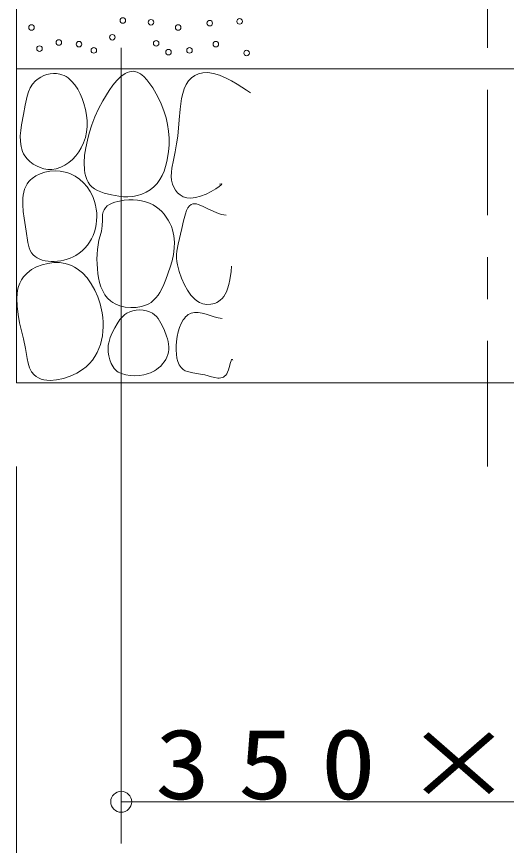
# Model space of a CAD drawing. Units: millimetres on the paper. Extents: x 6 to 426, y -599 to 292.
# Drawn here: x 313.42 to 325.12, y -517.85 to -498.07 of the extents above; entities that cross this region are included whole.
import ezdxf

# ---------------------------------------------------------------- set-up
doc = ezdxf.new("R2010")
doc.units = ezdxf.units.MM
doc.linetypes.add('USER2', pattern=[6, 3, -1, 1, -1])
for name, color, linetype, lineweight in [('0_2', 7, 'Continuous', 13), ('2D_DIMENSION', 7, 'Continuous', 13), ('FOOTING_C', 7, 'USER2', 13), ('HAT', 7, 'Continuous', 13)]:
    doc.layers.add(name, color=color, linetype=linetype, lineweight=lineweight)
doc.styles.add('ＭＳ ゴシック', font='')
doc.styles.get('ＭＳ ゴシック').set_extended_font_data('MS Gothic')

msp = doc.modelspace()

# ---------------------------------------------------------------- linework, layer by layer
at = {"layer": '0_2'}
for p, q in [((313.415, -496.811), (313.415, -506.811)), ((313.415, -499.311), (335.915, -499.311)), ((313.415, -506.811), (335.915, -506.811)), ((315.915, -516.811), (316.415, -516.811))]:
    msp.add_line(p, q, dxfattribs=at)
msp.add_circle((315.915, -516.811), 0.25, dxfattribs=at)
at = {"layer": '2D_DIMENSION'}
for p, q in [((315.915, -498.811), (315.915, -517.811)), ((313.415, -508.811), (313.415, -527.811)), ((316.415, -516.811), (332.915, -516.811))]:
    msp.add_line(p, q, dxfattribs=at)
at = {"layer": 'FOOTING_C'}
msp.add_line((324.665, -451.811), (324.665, -509.311), dxfattribs=at)
at = {"layer": 'HAT'}
for p, q in [((314.141, -499.451), (314.218, -499.434)), ((314.218, -499.434), (314.296, -499.425)), ((314.296, -499.425), (314.372, -499.426)), ((314.372, -499.426), (314.446, -499.437)), ((315.909, -499.5), (316.009, -499.428)), ((316.009, -499.428), (316.059, -499.402)), ((316.059, -499.402), (316.11, -499.384)), ((316.11, -499.384), (316.16, -499.374)), ((316.16, -499.374), (316.211, -499.373)), ((316.211, -499.373), (316.293, -499.393)), ((316.293, -499.393), (316.373, -499.436)), ((316.373, -499.436), (316.452, -499.499)), ((317.764, -499.429), (317.672, -499.469)), ((317.869, -499.406), (317.764, -499.429)), ((317.987, -499.404), (317.869, -499.406)), ((318.119, -499.423), (317.987, -499.404)), ((318.265, -499.466), (318.119, -499.423)), ((313.798, -499.676), (313.869, -499.598)), ((313.869, -499.598), (313.928, -499.55)), ((313.928, -499.55), (313.994, -499.51)), ((313.994, -499.51), (314.066, -499.476)), ((314.066, -499.476), (314.141, -499.451)), ((314.446, -499.437), (314.5, -499.453)), ((314.5, -499.453), (314.551, -499.473)), ((314.551, -499.473), (314.6, -499.5)), ((314.6, -499.5), (314.646, -499.53)), ((314.646, -499.53), (314.731, -499.605)), ((314.731, -499.605), (314.808, -499.695)), ((315.718, -499.706), (315.811, -499.595)), ((315.811, -499.595), (315.909, -499.5)), ((316.452, -499.499), (316.527, -499.578)), ((316.527, -499.578), (316.599, -499.669)), ((317.526, -499.598), (317.468, -499.688)), ((317.593, -499.526), (317.526, -499.598)), ((317.672, -499.469), (317.593, -499.526)), ((318.425, -499.534), (318.265, -499.466)), ((318.553, -499.601), (318.425, -499.534)), ((318.682, -499.676), (318.553, -499.601)), ((313.699, -499.863), (313.743, -499.765)), ((313.743, -499.765), (313.798, -499.676)), ((314.808, -499.695), (314.875, -499.797)), ((314.875, -499.797), (314.933, -499.908)), ((315.473, -500.079), (315.629, -499.827)), ((315.629, -499.827), (315.718, -499.706)), ((316.599, -499.669), (316.667, -499.77)), ((316.667, -499.77), (316.788, -499.983)), ((317.422, -499.79), (317.387, -499.902)), ((317.468, -499.688), (317.422, -499.79)), ((318.907, -499.822), (318.682, -499.676)), ((319.002, -499.886), (318.907, -499.822)), ((313.618, -500.184), (313.666, -499.966)), ((313.666, -499.966), (313.699, -499.863)), ((314.933, -499.908), (314.983, -500.024)), ((314.983, -500.024), (315.024, -500.143)), ((316.788, -499.983), (316.869, -500.152)), ((317.359, -500.021), (317.324, -500.273)), ((317.387, -499.902), (317.359, -500.021)), ((313.58, -500.4), (313.618, -500.184)), ((315.024, -500.143), (315.061, -500.282)), ((315.37, -500.272), (315.473, -500.079)), ((316.869, -500.152), (316.935, -500.317)), ((313.534, -500.654), (313.58, -500.4)), ((315.061, -500.282), (315.087, -500.42)), ((315.087, -500.42), (315.101, -500.556)), ((315.285, -500.458), (315.37, -500.272)), ((316.935, -500.317), (316.986, -500.48)), ((317.324, -500.273), (317.302, -500.528)), ((315.101, -500.556), (315.101, -500.691)), ((315.215, -500.647), (315.285, -500.458)), ((316.986, -500.48), (317.024, -500.642)), ((317.302, -500.528), (317.266, -500.918)), ((313.505, -500.916), (313.516, -500.785)), ((313.516, -500.785), (313.534, -500.654)), ((315.101, -500.691), (315.088, -500.823)), ((315.152, -500.849), (315.215, -500.647)), ((317.024, -500.642), (317.048, -500.803)), ((317.048, -500.803), (317.06, -500.966)), ((313.507, -501.045), (313.505, -500.916)), ((315.06, -500.953), (315.018, -501.079)), ((315.088, -500.823), (315.06, -500.953)), ((315.069, -501.197), (315.108, -501.018)), ((315.108, -501.018), (315.152, -500.849)), ((317.06, -500.966), (317.059, -501.13)), ((317.266, -500.918), (317.24, -501.107)), ((313.523, -501.169), (313.507, -501.045)), ((313.537, -501.228), (313.523, -501.169)), ((314.96, -501.201), (314.9, -501.299)), ((315.018, -501.079), (314.96, -501.201)), ((315.041, -501.378), (315.069, -501.197)), ((317.059, -501.13), (317.045, -501.298)), ((317.24, -501.107), (317.205, -501.298)), ((313.557, -501.286), (313.537, -501.228)), ((313.582, -501.341), (313.557, -501.286)), ((313.612, -501.394), (313.582, -501.341)), ((313.667, -501.465), (313.612, -501.394)), ((314.83, -501.391), (314.751, -501.476)), ((314.9, -501.299), (314.83, -501.391)), ((315.029, -501.556), (315.041, -501.378)), ((317.045, -501.298), (317.007, -501.528)), ((317.205, -501.298), (317.162, -501.492)), ((313.733, -501.529), (313.667, -501.465)), ((313.808, -501.586), (313.733, -501.529)), ((313.89, -501.633), (313.808, -501.586)), ((314.664, -501.552), (314.57, -501.615)), ((314.751, -501.476), (314.664, -501.552)), ((315.036, -501.727), (315.029, -501.556)), ((317.007, -501.528), (316.977, -501.642)), ((317.162, -501.492), (317.124, -501.687)), ((313.978, -501.671), (313.89, -501.633)), ((314.069, -501.698), (313.978, -501.671)), ((313.98, -501.818), (314.093, -501.783)), ((314.161, -501.713), (314.069, -501.698)), ((314.093, -501.783), (314.213, -501.76)), ((314.254, -501.715), (314.161, -501.713)), ((314.213, -501.76), (314.335, -501.752)), ((314.364, -501.699), (314.254, -501.715)), ((314.335, -501.752), (314.456, -501.758)), ((314.469, -501.665), (314.364, -501.699)), ((314.456, -501.758), (314.575, -501.779)), ((314.57, -501.615), (314.469, -501.665)), ((314.575, -501.779), (314.638, -501.797)), ((314.638, -501.797), (314.7, -501.819)), ((315.048, -501.807), (315.036, -501.727)), ((315.066, -501.883), (315.048, -501.807)), ((316.94, -501.753), (316.894, -501.859)), ((316.977, -501.642), (316.94, -501.753)), ((317.113, -501.784), (317.111, -501.88)), ((317.124, -501.687), (317.113, -501.784)), ((313.668, -502.059), (313.708, -502.003)), ((313.708, -502.003), (313.744, -501.965)), ((313.744, -501.965), (313.785, -501.929)), ((313.785, -501.929), (313.876, -501.867)), ((313.876, -501.867), (313.98, -501.818)), ((314.7, -501.819), (314.816, -501.877)), ((314.816, -501.877), (314.922, -501.949)), ((314.922, -501.949), (315.018, -502.036)), ((315.092, -501.954), (315.066, -501.883)), ((315.125, -502.02), (315.092, -501.954)), ((316.837, -501.958), (316.771, -502.05)), ((316.894, -501.859), (316.837, -501.958)), ((317.111, -501.88), (317.12, -501.975)), ((317.12, -501.975), (317.141, -502.067)), ((313.588, -502.254), (313.608, -502.185)), ((313.608, -502.185), (313.634, -502.12)), ((313.634, -502.12), (313.668, -502.059)), ((315.018, -502.036), (315.102, -502.134)), ((315.102, -502.134), (315.175, -502.243)), ((315.166, -502.079), (315.125, -502.02)), ((315.216, -502.132), (315.166, -502.079)), ((315.279, -502.179), (315.216, -502.132)), ((315.35, -502.219), (315.279, -502.179)), ((316.606, -502.199), (316.511, -502.256)), ((316.692, -502.132), (316.606, -502.199)), ((316.771, -502.05), (316.692, -502.132)), ((317.141, -502.067), (317.17, -502.141)), ((317.17, -502.141), (317.21, -502.21)), ((318.065, -502.241), (318.174, -502.178)), ((318.174, -502.178), (318.258, -502.122)), ((318.258, -502.122), (318.307, -502.079)), ((318.312, -502.059), (318.264, -502.067)), ((318.307, -502.079), (318.316, -502.066)), ((318.316, -502.066), (318.312, -502.059)), ((313.562, -502.557), (313.565, -502.401)), ((313.565, -502.401), (313.574, -502.326)), ((313.574, -502.326), (313.588, -502.254)), ((315.175, -502.243), (315.235, -502.36)), ((315.235, -502.36), (315.28, -502.484)), ((315.428, -502.252), (315.35, -502.219)), ((315.511, -502.28), (315.428, -502.252)), ((315.685, -502.323), (315.511, -502.28)), ((315.858, -502.356), (315.685, -502.323)), ((315.966, -502.37), (315.858, -502.356)), ((316.077, -502.371), (315.966, -502.37)), ((316.19, -502.36), (316.077, -502.371)), ((316.301, -502.337), (316.19, -502.36)), ((316.408, -502.302), (316.301, -502.337)), ((316.511, -502.256), (316.408, -502.302)), ((317.21, -502.21), (317.261, -502.273)), ((317.261, -502.273), (317.323, -502.325)), ((317.323, -502.325), (317.396, -502.366)), ((317.396, -502.366), (317.481, -502.392)), ((317.481, -502.392), (317.578, -502.4)), ((317.578, -502.4), (317.687, -502.388)), ((317.687, -502.388), (317.812, -502.353)), ((317.812, -502.353), (317.942, -502.302)), ((317.942, -502.302), (318.065, -502.241)), ((313.572, -502.718), (313.562, -502.557)), ((315.28, -502.484), (315.304, -502.572)), ((315.304, -502.572), (315.32, -502.662)), ((315.539, -502.628), (315.583, -502.586)), ((315.583, -502.586), (315.637, -502.55)), ((315.637, -502.55), (315.699, -502.521)), ((315.699, -502.521), (315.766, -502.497)), ((315.766, -502.497), (315.838, -502.478)), ((315.838, -502.478), (315.986, -502.452)), ((315.986, -502.452), (316.095, -502.443)), ((316.095, -502.443), (316.201, -502.441)), ((316.201, -502.441), (316.303, -502.448)), ((316.303, -502.448), (316.402, -502.463)), ((316.402, -502.463), (316.497, -502.486)), ((316.497, -502.486), (316.588, -502.519)), ((316.588, -502.519), (316.675, -502.561)), ((316.675, -502.561), (316.756, -502.613)), ((317.546, -502.582), (317.508, -502.632)), ((317.59, -502.549), (317.546, -502.582)), ((317.627, -502.537), (317.59, -502.549)), ((317.667, -502.534), (317.627, -502.537)), ((317.711, -502.54), (317.667, -502.534)), ((317.757, -502.551), (317.711, -502.54)), ((317.858, -502.591), (317.757, -502.551)), ((317.967, -502.644), (317.858, -502.591)), ((313.593, -502.88), (313.572, -502.718)), ((315.32, -502.662), (315.329, -502.753)), ((315.329, -502.753), (315.332, -502.844)), ((315.466, -502.923), (315.472, -502.791)), ((315.472, -502.791), (315.484, -502.731)), ((315.484, -502.731), (315.505, -502.677)), ((315.505, -502.677), (315.539, -502.628)), ((316.756, -502.613), (316.822, -502.664)), ((316.822, -502.664), (316.883, -502.722)), ((316.883, -502.722), (316.94, -502.785)), ((316.94, -502.785), (316.992, -502.853)), ((317.449, -502.773), (317.405, -502.945)), ((317.476, -502.697), (317.449, -502.773)), ((317.508, -502.632), (317.476, -502.697)), ((318.197, -502.753), (317.967, -502.644)), ((318.313, -502.79), (318.197, -502.753)), ((318.369, -502.801), (318.313, -502.79)), ((313.644, -503.19), (313.593, -502.88)), ((315.328, -502.935), (315.317, -503.026)), ((315.332, -502.844), (315.328, -502.935)), ((315.463, -503.06), (315.466, -502.923)), ((316.992, -502.853), (317.038, -502.926)), ((317.038, -502.926), (317.079, -503.001)), ((317.405, -502.945), (317.366, -503.126)), ((318.425, -502.805), (318.369, -502.801)), ((313.685, -503.461), (313.644, -503.19)), ((315.3, -503.116), (315.275, -503.204)), ((315.317, -503.026), (315.3, -503.116)), ((315.41, -503.298), (315.441, -503.19)), ((315.441, -503.19), (315.456, -503.126)), ((315.456, -503.126), (315.463, -503.06)), ((317.079, -503.001), (317.113, -503.079)), ((317.113, -503.079), (317.141, -503.158)), ((317.141, -503.158), (317.174, -503.302)), ((317.366, -503.126), (317.276, -503.496)), ((315.206, -503.371), (315.161, -503.45)), ((315.244, -503.289), (315.206, -503.371)), ((315.275, -503.204), (315.244, -503.289)), ((315.384, -503.407), (315.41, -503.298)), ((317.174, -503.302), (317.187, -503.449)), ((313.699, -503.527), (313.685, -503.461)), ((313.718, -503.59), (313.699, -503.527)), ((313.742, -503.649), (313.718, -503.59)), ((315.109, -503.525), (315.05, -503.594)), ((315.161, -503.45), (315.109, -503.525)), ((315.349, -503.628), (315.363, -503.517)), ((315.363, -503.517), (315.384, -503.407)), ((317.187, -503.449), (317.183, -503.597)), ((317.276, -503.496), (317.246, -503.665)), ((313.773, -503.703), (313.742, -503.649)), ((313.811, -503.751), (313.773, -503.703)), ((313.857, -503.792), (313.811, -503.751)), ((314.831, -503.767), (314.764, -503.802)), ((314.911, -503.716), (314.831, -503.767)), ((314.984, -503.658), (314.911, -503.716)), ((315.05, -503.594), (314.984, -503.658)), ((315.336, -503.855), (315.339, -503.741)), ((315.339, -503.741), (315.349, -503.628)), ((317.163, -503.746), (317.13, -503.896)), ((317.183, -503.597), (317.163, -503.746)), ((317.246, -503.665), (317.238, -503.748)), ((317.238, -503.748), (317.238, -503.831)), ((313.909, -503.827), (313.857, -503.792)), ((313.967, -503.855), (313.909, -503.827)), ((314.03, -503.878), (313.967, -503.855)), ((314.025, -503.992), (314.162, -503.957)), ((314.097, -503.895), (314.03, -503.878)), ((314.168, -503.906), (314.097, -503.895)), ((314.162, -503.957), (314.302, -503.94)), ((314.241, -503.911), (314.168, -503.906)), ((314.316, -503.911), (314.241, -503.911)), ((314.302, -503.94), (314.441, -503.94)), ((314.393, -503.906), (314.316, -503.911)), ((314.469, -503.895), (314.393, -503.906)), ((314.441, -503.94), (314.575, -503.96)), ((314.546, -503.879), (314.469, -503.895)), ((314.621, -503.858), (314.546, -503.879)), ((314.575, -503.96), (314.652, -503.981)), ((314.694, -503.833), (314.621, -503.858)), ((314.652, -503.981), (314.727, -504.01)), ((314.764, -503.802), (314.694, -503.833)), ((315.337, -503.971), (315.336, -503.855)), ((315.345, -504.088), (315.337, -503.971)), ((317.13, -503.896), (317.087, -504.046)), ((317.238, -503.831), (317.243, -503.91)), ((317.243, -503.91), (317.256, -503.99)), ((313.668, -504.188), (313.774, -504.108)), ((313.774, -504.108), (313.894, -504.042)), ((313.894, -504.042), (314.025, -503.992)), ((314.727, -504.01), (314.798, -504.045)), ((314.798, -504.045), (314.865, -504.087)), ((314.865, -504.087), (314.99, -504.187)), ((315.357, -504.198), (315.345, -504.088)), ((317.087, -504.046), (316.981, -504.345)), ((317.256, -503.99), (317.296, -504.151)), ((317.296, -504.151), (317.356, -504.313)), ((318.511, -504.353), (318.54, -504.148)), ((318.54, -504.148), (318.551, -504.026)), ((318.551, -504.026), (318.553, -504.056)), ((313.491, -504.431), (313.531, -504.353)), ((313.531, -504.353), (313.58, -504.28)), ((313.58, -504.28), (313.668, -504.188)), ((314.99, -504.187), (315.102, -504.307)), ((315.102, -504.307), (315.2, -504.444)), ((315.374, -504.307), (315.357, -504.198)), ((315.399, -504.414), (315.374, -504.307)), ((316.981, -504.345), (316.915, -504.503)), ((317.356, -504.313), (317.43, -504.473)), ((318.488, -504.464), (318.511, -504.353)), ((313.44, -504.601), (313.461, -504.514)), ((313.461, -504.514), (313.491, -504.431)), ((315.2, -504.444), (315.284, -504.594)), ((315.432, -504.518), (315.399, -504.414)), ((315.474, -504.616), (315.432, -504.518)), ((316.915, -504.503), (316.839, -504.652)), ((317.43, -504.473), (317.499, -504.599)), ((318.429, -504.636), (318.457, -504.569)), ((318.457, -504.569), (318.488, -504.464)), ((313.42, -504.785), (313.426, -504.691)), ((313.426, -504.691), (313.44, -504.601)), ((315.284, -504.594), (315.353, -504.755)), ((315.353, -504.755), (315.409, -504.922)), ((315.526, -504.706), (315.474, -504.616)), ((315.59, -504.788), (315.526, -504.706)), ((316.795, -504.72), (316.746, -504.784)), ((316.839, -504.652), (316.795, -504.72)), ((317.499, -504.599), (317.579, -504.716)), ((317.579, -504.716), (317.624, -504.768)), ((317.624, -504.768), (317.672, -504.815)), ((318.326, -504.794), (318.363, -504.748)), ((318.363, -504.748), (318.398, -504.696)), ((318.398, -504.696), (318.429, -504.636)), ((313.426, -504.979), (313.42, -504.785)), ((315.409, -504.922), (315.458, -505.141)), ((315.665, -504.858), (315.59, -504.788)), ((315.715, -504.893), (315.665, -504.858)), ((315.769, -504.923), (315.715, -504.893)), ((315.886, -504.971), (315.769, -504.923)), ((316.013, -505.002), (315.886, -504.971)), ((316.522, -504.948), (316.403, -504.988)), ((316.577, -504.921), (316.522, -504.948)), ((316.628, -504.89), (316.577, -504.921)), ((316.69, -504.84), (316.628, -504.89)), ((316.746, -504.784), (316.69, -504.84)), ((317.672, -504.815), (317.725, -504.856)), ((317.725, -504.856), (317.783, -504.89)), ((317.783, -504.89), (317.869, -504.923)), ((317.869, -504.923), (317.962, -504.939)), ((317.962, -504.939), (318.057, -504.935)), ((318.057, -504.935), (318.152, -504.912)), ((318.152, -504.912), (318.198, -504.891)), ((318.198, -504.891), (318.242, -504.865)), ((318.242, -504.865), (318.285, -504.832)), ((318.285, -504.832), (318.326, -504.794)), ((313.451, -505.177), (313.426, -504.979)), ((315.458, -505.141), (315.474, -505.251)), ((316.003, -505.179), (316.05, -505.146)), ((316.144, -505.015), (316.013, -505.002)), ((316.05, -505.146), (316.12, -505.112)), ((316.12, -505.112), (316.196, -505.087)), ((316.275, -505.011), (316.144, -505.015)), ((316.196, -505.087), (316.276, -505.072)), ((316.403, -504.988), (316.275, -505.011)), ((316.276, -505.072), (316.357, -505.067)), ((316.357, -505.067), (316.438, -505.072)), ((316.438, -505.072), (316.517, -505.087)), ((316.517, -505.087), (316.592, -505.112)), ((316.592, -505.112), (316.66, -505.146)), ((316.66, -505.146), (316.711, -505.183)), ((317.553, -505.162), (317.518, -505.182)), ((317.59, -505.146), (317.553, -505.162)), ((317.629, -505.137), (317.59, -505.146)), ((317.67, -505.132), (317.629, -505.137)), ((317.756, -505.134), (317.67, -505.132)), ((317.847, -505.15), (317.756, -505.134)), ((317.942, -505.174), (317.847, -505.15)), ((318.137, -505.232), (317.942, -505.174)), ((313.489, -505.376), (313.451, -505.177)), ((315.474, -505.251), (315.482, -505.361)), ((315.482, -505.361), (315.484, -505.471)), ((315.82, -505.398), (315.885, -505.301)), ((315.885, -505.301), (315.921, -505.257)), ((315.921, -505.257), (315.96, -505.216)), ((315.96, -505.216), (316.003, -505.179)), ((316.711, -505.183), (316.756, -505.225)), ((316.756, -505.225), (316.796, -505.273)), ((316.796, -505.273), (316.832, -505.326)), ((316.832, -505.326), (316.865, -505.382)), ((317.398, -505.308), (317.35, -505.394)), ((317.425, -505.271), (317.398, -505.308)), ((317.454, -505.237), (317.425, -505.271)), ((317.485, -505.207), (317.454, -505.237)), ((317.518, -505.182), (317.485, -505.207)), ((318.234, -505.258), (318.137, -505.232)), ((318.328, -505.275), (318.234, -505.258)), ((313.58, -505.756), (313.489, -505.376)), ((315.484, -505.471), (315.479, -505.579)), ((315.703, -505.613), (315.762, -505.499)), ((315.762, -505.499), (315.82, -505.398)), ((316.865, -505.382), (316.895, -505.441)), ((316.895, -505.441), (316.949, -505.563)), ((316.949, -505.563), (316.998, -505.692)), ((317.31, -505.49), (317.278, -505.595)), ((317.35, -505.394), (317.31, -505.49)), ((313.625, -505.989), (313.58, -505.756)), ((315.467, -505.686), (315.447, -505.791)), ((315.479, -505.579), (315.467, -505.686)), ((315.633, -505.789), (315.653, -505.729)), ((315.653, -505.729), (315.703, -505.613)), ((316.998, -505.692), (317.018, -505.757)), ((317.018, -505.757), (317.035, -505.821)), ((317.254, -505.706), (317.238, -505.82)), ((317.278, -505.595), (317.254, -505.706)), ((315.419, -505.893), (315.384, -505.992)), ((315.447, -505.791), (315.419, -505.893)), ((315.601, -505.98), (315.607, -505.914)), ((315.607, -505.914), (315.618, -505.851)), ((315.618, -505.851), (315.633, -505.789)), ((317.035, -505.821), (317.047, -505.886)), ((317.047, -505.886), (317.053, -505.95)), ((317.053, -505.95), (317.053, -506.013)), ((317.229, -505.924), (317.228, -506.026)), ((317.238, -505.82), (317.229, -505.924)), ((313.665, -506.23), (313.625, -505.989)), ((315.34, -506.088), (315.288, -506.179)), ((315.384, -505.992), (315.34, -506.088)), ((315.604, -506.074), (315.601, -505.98)), ((315.617, -506.169), (315.604, -506.074)), ((317.03, -506.137), (317.008, -506.196)), ((317.045, -506.077), (317.03, -506.137)), ((317.053, -506.013), (317.045, -506.077)), ((317.228, -506.026), (317.233, -506.125)), ((317.233, -506.125), (317.248, -506.218)), ((313.692, -506.344), (313.665, -506.23)), ((313.728, -506.45), (313.692, -506.344)), ((315.158, -506.348), (315.08, -506.424)), ((315.228, -506.266), (315.158, -506.348)), ((315.288, -506.179), (315.228, -506.266)), ((315.641, -506.262), (315.617, -506.169)), ((315.676, -506.351), (315.641, -506.262)), ((315.698, -506.392), (315.676, -506.351)), ((316.904, -506.36), (316.858, -506.409)), ((316.944, -506.308), (316.904, -506.36)), ((316.979, -506.253), (316.944, -506.308)), ((317.008, -506.196), (316.979, -506.253)), ((317.248, -506.218), (317.27, -506.303)), ((317.27, -506.303), (317.303, -506.379)), ((318.496, -506.443), (318.526, -506.328)), ((318.526, -506.328), (318.54, -506.284)), ((318.54, -506.284), (318.554, -506.256)), ((318.554, -506.256), (318.561, -506.249)), ((318.561, -506.249), (318.568, -506.249)), ((318.568, -506.249), (318.576, -506.255)), ((318.576, -506.255), (318.585, -506.269)), ((313.775, -506.544), (313.728, -506.45)), ((313.837, -506.622), (313.775, -506.544)), ((314.992, -506.493), (314.851, -506.582)), ((315.08, -506.424), (314.992, -506.493)), ((315.722, -506.431), (315.698, -506.392)), ((315.749, -506.467), (315.722, -506.431)), ((315.778, -506.5), (315.749, -506.467)), ((315.81, -506.529), (315.778, -506.5)), ((315.845, -506.554), (315.81, -506.529)), ((315.882, -506.574), (315.845, -506.554)), ((316.662, -506.548), (316.613, -506.571)), ((316.71, -506.523), (316.662, -506.548)), ((316.756, -506.493), (316.71, -506.523)), ((316.809, -506.454), (316.756, -506.493)), ((316.858, -506.409), (316.809, -506.454)), ((317.303, -506.379), (317.323, -506.413)), ((317.323, -506.413), (317.345, -506.443)), ((317.345, -506.443), (317.37, -506.47)), ((317.37, -506.47), (317.398, -506.493)), ((317.398, -506.493), (317.446, -506.522)), ((317.446, -506.522), (317.5, -506.543)), ((317.5, -506.543), (317.559, -506.559)), ((317.559, -506.559), (317.623, -506.572)), ((318.435, -506.597), (318.457, -506.558)), ((318.457, -506.558), (318.478, -506.503)), ((318.478, -506.503), (318.496, -506.443)), ((313.886, -506.662), (313.837, -506.622)), ((313.941, -506.694), (313.886, -506.662)), ((314.003, -506.719), (313.941, -506.694)), ((314.07, -506.737), (314.003, -506.719)), ((314.141, -506.747), (314.07, -506.737)), ((314.215, -506.752), (314.141, -506.747)), ((314.373, -506.741), (314.215, -506.752)), ((314.535, -506.708), (314.373, -506.741)), ((314.696, -506.654), (314.535, -506.708)), ((314.851, -506.582), (314.696, -506.654)), ((315.922, -506.59), (315.882, -506.574)), ((316.025, -506.616), (315.922, -506.59)), ((316.131, -506.633), (316.025, -506.616)), ((316.24, -506.639), (316.131, -506.633)), ((316.349, -506.635), (316.24, -506.639)), ((316.457, -506.619), (316.349, -506.635)), ((316.51, -506.606), (316.457, -506.619)), ((316.562, -506.59), (316.51, -506.606)), ((316.613, -506.571), (316.562, -506.59)), ((317.623, -506.572), (317.762, -506.593)), ((317.762, -506.593), (317.911, -506.622)), ((317.911, -506.622), (318.071, -506.666)), ((318.071, -506.666), (318.149, -506.686)), ((318.149, -506.686), (318.224, -506.696)), ((318.224, -506.696), (318.259, -506.697)), ((318.259, -506.697), (318.294, -506.694)), ((318.294, -506.694), (318.326, -506.686)), ((318.326, -506.686), (318.357, -506.673)), ((318.357, -506.673), (318.385, -506.654)), ((318.385, -506.654), (318.412, -506.629)), ((318.412, -506.629), (318.435, -506.597))]:
    msp.add_line(p, q, dxfattribs=at)
for centre in [(315.954, -498.16), (316.626, -498.202), (318.031, -498.223), (318.744, -498.181), (313.773, -498.328), (317.276, -498.328), (314.424, -498.685), (315.703, -498.559), (316.751, -498.705), (313.962, -498.831), (314.906, -498.726), (315.262, -498.873), (317.548, -498.873), (318.177, -498.726), (317.045, -498.915), (318.911, -498.936)]:
    msp.add_circle(centre, 0.0663, dxfattribs=at)

# ---------------------------------------------------------------- texts
at = {"layer": '2D_DIMENSION', "insert": (316.725, -516.778), "char_height": 1.686, "attachment_point": 7, "style": 'ＭＳ ゴシック'}
msp.add_mtext('\\T1.5;\\W1.15;350×350', dxfattribs=at)

doc.saveas('drawing.dxf')
